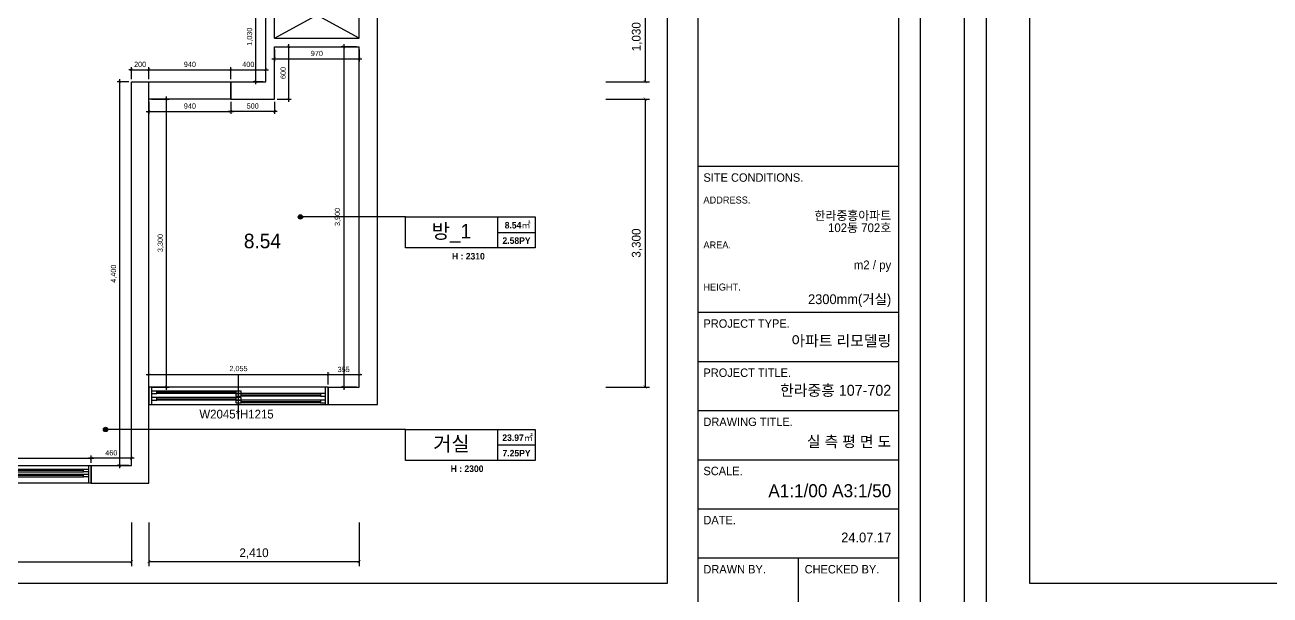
# Model space of a CAD drawing. Header units: inches. Extents: x 4374 to 164780, y 597 to 50243.
# Drawn here: x 15612 to 29878, y 35886 to 42421 of the extents above; entities that cross this region are included whole.
import ezdxf
from ezdxf.enums import TextEntityAlignment as Align

# ---------------------------------------------------------------- set-up
doc = ezdxf.new("R2010")
doc.units = ezdxf.units.IN
doc.header["$LTSCALE"] = 50
doc.header["$MEASUREMENT"] = 0
doc.header["$PDSIZE"] = 700.071425
doc.linetypes.add('HIDDEN', pattern=[0.375, 0.25, -0.125])
for name, color, linetype in [('0-ELC TEXT', 7, 'Continuous'), ('03-TEXT', 3, 'Continuous'), ('04-WIN', 4, 'Continuous'), ('06-FUR', 6, 'Continuous'), ('07-DIM', 5, 'Continuous'), ('07-DIM WAL', 5, 'Continuous'), ('F-SYM', 7, 'Continuous'), ('fin', 5, 'Continuous'), ('FORM(YOURNAME)-11', 1, 'Continuous'), ('FORM(YOURNAME)-11 @ 1', 1, 'Continuous'), ('Layer 1', 7, 'Continuous'), ('도면층2', 2, 'Continuous'), ('도면층4', 4, 'Continuous'), ('도면층5', 5, 'Continuous'), ('도면층8', 8, 'Continuous')]:
    doc.layers.add(name, color=color, linetype=linetype)
doc.styles.add('HY 울릉도 L', font='')
doc.styles.add('YOURNAME', font='HY울릉도M.TTF')
doc.styles.add('넥슨고딕', font='NEXONLv1GothicBold.ttf')
doc.styles.add('마감재', font='stylu.ttf')
doc.styles.add('코레일둥고', font='Korail_Round_Gothic_Medium.ttf')
doc.styles.get('HY 울릉도 L').set_extended_font_data('HY울릉도L')
doc.dimstyles.new('30', dxfattribs={"dimscale": 30, "dimtxt": 2, "dimasz": 1, "dimexe": 1, "dimexo": 1, "dimgap": 1, "dimtad": 1, "dimdec": 0, "dimrnd": 0.05, "dimdsep": 46, "dimlunit": 6, "dimtxsty": 'HY 울릉도 L', "dimblk": 'ARCHTICK', "dimcen": 2.5, "dimdle": 1, "dimclrd": 133, "dimclre": 133, "dimclrt": 30, "dimadec": 0, "dimazin": 0, "dimtfac": 1, "dimtdec": 0, "dimtix": 1, "dimtmove": 2, "dimatfit": 3, "dimldrblk": 'ARCHTICK', "dimfxl": 0, "dimlwd": -1, "dimlwe": -1, "dimarcsym": 0})
doc.dimstyles.new('벽치수 Copy of DIM-50', dxfattribs={"dimscale": 50, "dimtxt": 2, "dimasz": 0.7, "dimexe": 1, "dimexo": 1, "dimgap": 0.7, "dimtad": 1, "dimdec": 0, "dimzin": 1, "dimdsep": 46, "dimlunit": 6, "dimtxsty": '마감재', "dimblk": 'ARCHTICK', "dimcen": -0.09, "dimclrd": 256, "dimclre": 256, "dimclrt": 3, "dimadec": 0, "dimazin": 0, "dimtfac": 1, "dimtdec": 0, "dimtix": 1, "dimtmove": 2, "dimatfit": 0, "dimldrblk": 'ARCHTICK', "dimfxl": 0, "dimtolj": 1, "dimtzin": 0, "dimarcsym": 0})

# ---------------------------------------------------------------- blocks, each defined once
blk = doc.blocks.new('FORM-PLAN')
at = {"layer": 'Defpoints', "color": 158}
blk.add_line((1346, 54915), (1346, -2085), dxfattribs=at)
for points in [[(-71444, -2285), (10556, -2285), (10556, 55115), (-71444, 55115)], [(-69444, 53115), (-64, 53115), (-64, 1215), (-69444, 1215)]]:
    blk.add_lwpolyline(points, close=True, dxfattribs=at)
at = {"layer": 'FORM(YOURNAME)-11', "color": 14}
for p, q in [((1346, 20344), (10556, 20344)), ((1346, 13651), (10556, 13651)), ((1346, 11398), (10556, 11398)), ((1346, 9146), (10556, 9146)), ((1346, 6893), (10556, 6893)), ((1346, 4641), (10556, 4641)), ((1346, 2388), (10556, 2388)), ((5951, 2388), (5951, -2085))]:
    blk.add_line(p, q, dxfattribs=at)
at = {"layer": 'FORM(YOURNAME)-11', "color": 250}
blk.add_lwpolyline([(-72444, -3285), (11556, -3285), (11556, 56115), (-72444, 56115)], close=True, dxfattribs=at)
at = {"layer": 'FORM(YOURNAME)-11', "color": 14, "style": 'YOURNAME'}
for s, height, p in [('SITE CONDITIONS.', 386.14, (1603, 19829)), ('PROJECT TYPE.', 386.14, (1603, 13136)), ('PROJECT TITLE.', 386.14, (1603, 10883)), ('DRAWING TITLE.', 386.14, (1603, 8631)), ('SCALE.', 386.1, (1603, 6378)), ('DATE.', 386.1, (1603, 4126)), ('DRAWN BY.', 386.1, (1603, 1873)), ('CHECKED BY.', 386.14, (6240, 1873))]:
    blk.add_text(s, height=height, dxfattribs=at).set_placement(p, align=Align.MIDDLE_LEFT)
at = {"layer": 'FORM(YOURNAME)-11', "color": 251, "style": 'YOURNAME'}
for s, p in [('ADDRESS.', (1603, 18799)), ('AREA.', (1603, 16740)), ('HEIGHT.', (1603, 14809))]:
    blk.add_text(s, height=321.8, dxfattribs=at).set_placement(p, align=Align.MIDDLE_LEFT)
at = {"layer": 'FORM(YOURNAME)-11', "color": 3, "style": 'YOURNAME'}
for tag, height, p in [('1', 450, (9905, 18188)), ('2', 450, (9905, 17544)), ('3', 450, (9905, 16257)), ('4', 450, (9905, 14326)), ('5', 515, (9905, 12009)), ('6', 515, (9905, 9757)), ('7', 515, (9905, 7504)), ('8', 515, (9905, 5252)), ('9', 515, (9905, 2999)), ('10', 515, (5655, 811)), ('11', 515, (9905, 747)), ('12', 515, (5655, -1441)), ('13', 515, (9905, -1441))]:
    blk.add_attdef(tag, text='', height=height, dxfattribs=at).set_placement(p, align=Align.MIDDLE_RIGHT)
blk = doc.blocks.new('*U577')
at = {"layer": 'F-SYM'}
ref = blk.add_blockref('FORM-PLAN', (22985, 35714), dxfattribs=dict(at, xscale=0.2500000000000001, yscale=0.2500000000000001, zscale=0.2500000000000001))
ref.add_attrib('4', '2300mm(거실)', dxfattribs={"layer": 'FORM(YOURNAME)-11 @ 1', "color": 3, "height": 112.5, "style": 'YOURNAME'}).set_placement((25537, 39277), align=Align.MIDDLE_RIGHT)
ref.add_attrib('3', ' m2 / py', dxfattribs={"layer": 'FORM(YOURNAME)-11 @ 1', "color": 3, "height": 100, "style": 'YOURNAME'}).set_placement((25537, 39670), align=Align.MIDDLE_RIGHT)
ref.add_attrib('2', '102동 702호', dxfattribs={"layer": 'FORM(YOURNAME)-11 @ 1', "color": 3, "height": 100, "style": 'YOURNAME'}).set_placement((25537, 40096), align=Align.MIDDLE_RIGHT)
ref.add_attrib('1', '한라중흥아파트', dxfattribs={"layer": 'FORM(YOURNAME)-11 @ 1', "color": 3, "height": 100, "style": 'YOURNAME'}).set_placement((25537, 40235), align=Align.MIDDLE_RIGHT)
ref.add_attrib('5', '아파트 리모델링', dxfattribs={"layer": 'FORM(YOURNAME)-11 @ 1', "color": 3, "height": 125, "style": 'YOURNAME'}).set_placement((25537, 38800), align=Align.MIDDLE_RIGHT)
ref.add_attrib('6', '한라중흥 107-702', dxfattribs={"layer": 'FORM(YOURNAME)-11 @ 1', "color": 3, "height": 125, "style": 'YOURNAME'}).set_placement((25537, 38233), align=Align.MIDDLE_RIGHT)
ref.add_attrib('7', '실 측 평 면 도', dxfattribs={"layer": 'FORM(YOURNAME)-11 @ 1', "color": 3, "height": 125, "style": 'YOURNAME'}).set_placement((25537, 37645), align=Align.MIDDLE_RIGHT)
ref.add_attrib('8', 'A1:1/00 A3:1/50', dxfattribs={"layer": 'FORM(YOURNAME)-11 @ 1', "color": 3, "height": 150, "style": 'YOURNAME'}).set_placement((25537, 37082), align=Align.MIDDLE_RIGHT)
ref.add_attrib('9', '24.07.17', dxfattribs={"layer": 'FORM(YOURNAME)-11 @ 1', "color": 3, "height": 112.5, "style": 'YOURNAME'}).set_placement((25537, 36546), align=Align.MIDDLE_RIGHT)
blk = doc.blocks.new('A$C004A4CAE')
at = {"layer": 'fin', "color": 6}
for p, q in [((0, 0), (0, 5)), ((200, 15), (10, 15)), ((36, 69), (36, 70)), ((84, 69), (36, 69)), ((51, 63), (36, 63)), ((51, 57), (36, 57)), ((51, 51), (36, 51)), ((36, 23), (36, 45)), ((84, 45), (36, 45)), ((82, 72), (38, 72)), ((82, 21), (38, 21)), ((43, 15), (43, 21)), ((84, 63), (69, 63)), ((84, 57), (69, 57)), ((84, 51), (69, 51)), ((77, 15), (77, 21)), ((84, 69), (84, 70)), ((84, 23), (84, 45)), ((126, 69), (126, 70)), ((174, 69), (126, 69)), ((141, 63), (126, 63)), ((141, 57), (126, 57)), ((141, 51), (126, 51)), ((174, 45), (126, 45)), ((126, 23), (126, 45)), ((172, 72), (128, 72)), ((172, 21), (128, 21)), ((133, 15), (133, 21)), ((174, 63), (159, 63)), ((174, 57), (159, 57)), ((174, 51), (159, 51)), ((167, 15), (167, 21)), ((174, 69), (174, 70)), ((174, 23), (174, 45)), ((210, 0), (210, 5))]:
    blk.add_line(p, q, dxfattribs=at)
for centre, radius, start, end in [((10, 5), 10, 90, 180), ((36, 66), 3, 90, 270), ((36, 60), 3, 90, 270), ((36, 54), 3, 90, 270), ((36, 48), 3, 90, 270), ((38, 70), 2, 90, 180), ((38, 23), 2, 180, 270), ((51, 66), 3, 90, 270), ((51, 60), 3, 90, 270), ((51, 54), 3, 90, 270), ((51, 48), 3, 90, 270), ((69, 66), 3, 270, 90), ((69, 60), 3, 270, 90), ((69, 54), 3, 270, 90), ((69, 48), 3, 270, 90), ((82, 70), 2, 0, 90), ((82, 23), 2, 270, 0), ((84, 66), 3, 270, 90), ((84, 60), 3, 270, 90), ((84, 54), 3, 270, 90), ((84, 48), 3, 270, 90), ((126, 66), 3, 90, 270), ((126, 60), 3, 90, 270), ((126, 54), 3, 90, 270), ((126, 48), 3, 90, 270), ((128, 70), 2, 90, 180), ((128, 23), 2, 180, 270), ((141, 66), 3, 90, 270), ((141, 60), 3, 90, 270), ((141, 54), 3, 90, 270), ((141, 48), 3, 90, 270), ((159, 66), 3, 270, 90), ((159, 60), 3, 270, 90), ((159, 54), 3, 270, 90), ((159, 48), 3, 270, 90), ((172, 70), 2, 0, 90), ((172, 23), 2, 270, 0), ((174, 66), 3, 270, 90), ((174, 60), 3, 270, 90), ((174, 54), 3, 270, 90), ((174, 48), 3, 270, 90), ((200, 5), 10, 0, 90)]:
    blk.add_arc(centre, radius, start, end, dxfattribs=at)
blk = doc.blocks.new('floor')
h = blk.add_hatch()
h.set_pattern_fill('ANSI31', color=10)
h.set_pattern_definition([(45, (-930, 325), (-0.08838834765, 0.08838834765), [])])
edge = h.paths.add_edge_path()
edge.add_arc((-32469, 8487), 25, 0, 360)
h = blk.add_hatch()
h.set_pattern_fill('ANSI31', color=10)
h.set_pattern_definition([(45, (-180, 325), (-0.08838834765, 0.08838834765), [])])
edge = h.paths.add_edge_path()
edge.add_arc((-31719, 8487), 25, 0, 360)
h = blk.add_hatch()
h.set_pattern_fill('ANSI31', color=10)
h.set_pattern_definition([(45, (-30, 325), (-0.08838834765, 0.08838834765), [])])
edge = h.paths.add_edge_path()
edge.add_arc((-31569, 8487), 25, 0, 360)
h = blk.add_hatch()
h.set_pattern_fill('ANSI31', color=10)
h.set_pattern_definition([(45, (470, 325), (-0.08838834765, 0.08838834765), [])])
edge = h.paths.add_edge_path()
edge.add_arc((-31069, 8487), 25, 0, 360)
h = blk.add_hatch()
h.set_pattern_fill('ANSI31', color=10)
h.set_pattern_definition([(45, (620, 325), (-0.08838834765, 0.08838834765), [])])
edge = h.paths.add_edge_path()
edge.add_arc((-30919, 8487), 25, 0, 360)
h = blk.add_hatch()
h.set_pattern_fill('ANSI31', color=10)
h.set_pattern_definition([(45, (-800, 5), (-0.08838834765, 0.08838834765), [])])
edge = h.paths.add_edge_path()
edge.add_arc((-32339, 8167), 25, 0, 360)
h = blk.add_hatch()
h.set_pattern_fill('ANSI31', color=10)
h.set_pattern_definition([(45, (0, 10), (-0.08838834765, 0.08838834765), [])])
edge = h.paths.add_edge_path()
edge.add_arc((-31539, 8172), 25, 0, 360)
h = blk.add_hatch()
h.set_pattern_fill('ANSI31', color=10)
h.set_pattern_definition([(45, (490, 85), (-0.08838834765, 0.08838834765), [])])
edge = h.paths.add_edge_path()
edge.add_arc((-31049, 8247), 25, 0, 360)
h = blk.add_hatch()
h.set_pattern_fill('ANSI31', color=10)
h.set_pattern_definition([(45, (-8995, -1380), (-0.08838834765, 0.08838834765), [])])
edge = h.paths.add_edge_path()
edge.add_arc((-40534, 6782), 25, 0, 360)
h = blk.add_hatch()
h.set_pattern_fill('ANSI31', color=10)
h.set_pattern_definition([(45, (-9300, -1535), (-0.08838834765, 0.08838834765), [])])
edge = h.paths.add_edge_path()
edge.add_arc((-40839, 6627), 25, 0, 360)
h = blk.add_hatch()
h.set_pattern_fill('ANSI31', color=10)
h.set_pattern_definition([(45, (-9300, -1965), (-0.08838834765, 0.08838834765), [])])
edge = h.paths.add_edge_path()
edge.add_arc((-40839, 6197), 25, 0, 360)
h = blk.add_hatch()
h.set_pattern_fill('ANSI31', color=10)
h.set_pattern_definition([(45, (-9300, -2115), (-0.08838834765, 0.08838834765), [])])
edge = h.paths.add_edge_path()
edge.add_arc((-40839, 6047), 25, 0, 360)
h = blk.add_hatch()
h.set_pattern_fill('ANSI31', color=10)
h.set_pattern_definition([(45, (-8985, -2175), (-0.08838834765, 0.08838834765), [])])
edge = h.paths.add_edge_path()
edge.add_arc((-40524, 5987), 25, 0, 360)
at = {"color": 10}
for centre, radius in [((-32469, 8487), 25), ((-31719, 8487), 25), ((-31569, 8487), 25), ((-31069, 8487), 25), ((-30919, 8487), 25), ((-31049, 8247), 50), ((-32339, 8167), 50), ((-31539, 8172), 50), ((-40534, 6782), 50), ((-40839, 6627), 25), ((-40839, 6197), 25), ((-40839, 6047), 25), ((-40524, 5987), 50)]:
    blk.add_circle(centre, radius, dxfattribs=at)
at = {"layer": 'fin', "color": 6}
for p, q in [((-35963, 9877), (-35963, 9882)), ((-35859, 9892), (-35953, 9892)), ((-35933, 9946), (-35933, 9947)), ((-35885, 9946), (-35933, 9946)), ((-35918, 9940), (-35933, 9940)), ((-35918, 9934), (-35933, 9934)), ((-35918, 9928), (-35933, 9928)), ((-35885, 9922), (-35933, 9922)), ((-35933, 9900), (-35933, 9922)), ((-35887, 9949), (-35931, 9949)), ((-35887, 9898), (-35931, 9898)), ((-35926, 9892), (-35926, 9898)), ((-35885, 9940), (-35900, 9940)), ((-35885, 9934), (-35900, 9934)), ((-35885, 9928), (-35900, 9928)), ((-35892, 9892), (-35892, 9898)), ((-35885, 9946), (-35885, 9947)), ((-35885, 9900), (-35885, 9922)), ((-35849, 9877), (-35849, 9882)), ((-37644, 2357), (-37644, 2352)), ((-37634, 2342), (-37539, 2342)), ((-37608, 2334), (-37608, 2312)), ((-37608, 2312), (-37560, 2312)), ((-37608, 2306), (-37593, 2306)), ((-37608, 2300), (-37593, 2300)), ((-37608, 2294), (-37593, 2294)), ((-37608, 2288), (-37560, 2288)), ((-37608, 2288), (-37608, 2287)), ((-37606, 2336), (-37562, 2336)), ((-37606, 2285), (-37562, 2285)), ((-37601, 2342), (-37601, 2336)), ((-37575, 2306), (-37560, 2306)), ((-37575, 2300), (-37560, 2300)), ((-37575, 2294), (-37560, 2294)), ((-37567, 2342), (-37567, 2336)), ((-37560, 2334), (-37560, 2312)), ((-37560, 2288), (-37560, 2287)), ((-37529, 2357), (-37529, 2352))]:
    blk.add_line(p, q, dxfattribs=at)
for centre, radius, start, end in [((-35953, 9882), 10, 90, 180), ((-35933, 9943), 3, 90, 270), ((-35933, 9937), 3, 90, 270), ((-35933, 9931), 3, 90, 270), ((-35933, 9925), 3, 90, 270), ((-35931, 9947), 2, 90, 180), ((-35931, 9900), 2, 180, 270), ((-35918, 9943), 3, 90, 270), ((-35918, 9937), 3, 90, 270), ((-35918, 9931), 3, 90, 270), ((-35918, 9925), 3, 90, 270), ((-35900, 9943), 3, 270, 90), ((-35900, 9937), 3, 270, 90), ((-35900, 9931), 3, 270, 90), ((-35900, 9925), 3, 270, 90), ((-35887, 9947), 2, 0, 90), ((-35887, 9900), 2, 270, 0), ((-35885, 9943), 3, 270, 90), ((-35885, 9937), 3, 270, 90), ((-35885, 9931), 3, 270, 90), ((-35885, 9925), 3, 270, 90), ((-35859, 9882), 10, 0, 90), ((-37634, 2352), 10, 180, 270), ((-37608, 2309), 3, 90, 270), ((-37608, 2303), 3, 90, 270), ((-37608, 2297), 3, 90, 270), ((-37608, 2291), 3, 90, 270), ((-37606, 2334), 2, 90, 180), ((-37606, 2287), 2, 180, 270), ((-37593, 2309), 3, 90, 270), ((-37593, 2303), 3, 90, 270), ((-37593, 2297), 3, 90, 270), ((-37593, 2291), 3, 90, 270), ((-37575, 2309), 3, 270, 90), ((-37575, 2303), 3, 270, 90), ((-37575, 2297), 3, 270, 90), ((-37575, 2291), 3, 270, 90), ((-37562, 2334), 2, 0, 90), ((-37562, 2287), 2, 270, 0), ((-37560, 2309), 3, 270, 90), ((-37560, 2303), 3, 270, 90), ((-37560, 2297), 3, 270, 90), ((-37560, 2291), 3, 270, 90), ((-37539, 2352), 10, 270, 0)]:
    blk.add_arc(centre, radius, start, end, dxfattribs=at)
at = {"layer": 'Layer 1'}
for p, q in [((-36347, 11017), (-36347, 9877)), ((-35399, 9877), (-35399, 11017)), ((-35789, 9877), (-35399, 9877)), ((-39559, 7202), (-39559, 5747))]:
    blk.add_line(p, q, dxfattribs=at)
blk.add_lwpolyline([(-34429, 7417), (-32969, 7417), (-32969, 7547), (-34429, 7547)], close=True, dxfattribs=at)
at = {"layer": '도면층2'}
for p, q in [((-41179, 5747), (-41179, 11817)), ((-40694, 11817), (-41179, 11817)), ((-40694, 11817), (-40694, 11617)), ((-37689, 11817), (-38294, 11817)), ((-38294, 11817), (-38294, 11617)), ((-37689, 11817), (-37689, 11617)), ((-36219, 11817), (-36347, 11817)), ((-36347, 11017), (-36347, 11817)), ((-36219, 11817), (-36219, 11017)), ((-40979, 11617), (-40979, 8007)), ((-40694, 11617), (-40979, 11617)), ((-38289, 11617), (-38294, 11617)), ((-38289, 8977), (-38289, 11617)), ((-37689, 11617), (-38051, 11617)), ((-38051, 8977), (-38051, 11617)), ((-34609, 11347), (-34609, 11347)), ((-34609, 11347), (-34429, 11347)), ((-34609, 11217), (-34609, 11347)), ((-34429, 6757), (-34429, 11347)), ((-33209, 9677), (-33209, 11347)), ((-33209, 11347), (-33009, 11347)), ((-33009, 9877), (-33009, 11347)), ((-34609, 11217), (-35289, 11217)), ((-35289, 11217), (-35289, 11017)), ((-36219, 11017), (-36347, 11017)), ((-34629, 11017), (-35289, 11017)), ((-34629, 9617), (-34629, 11017)), ((-35789, 9877), (-36497, 9877)), ((-36497, 9327), (-36497, 9877)), ((-35789, 9617), (-35789, 9877)), ((-33009, 9877), (-32769, 9877)), ((-32769, 9677), (-32769, 9877)), ((-35629, 9617), (-35789, 9617)), ((-35629, 9617), (-35629, 9327)), ((-34629, 9617), (-34729, 9617)), ((-34729, 9617), (-34729, 9327)), ((-33209, 9677), (-32769, 9677)), ((-35629, 9327), (-36497, 9327)), ((-34629, 9327), (-34729, 9327)), ((-34629, 6757), (-34629, 9327)), ((-38289, 8977), (-38051, 8977)), ((-38289, 8977), (-38051, 8977)), ((-32969, 8677), (-30469, 8677)), ((-32969, 6757), (-32969, 8677)), ((-30469, 2047), (-30469, 8677)), ((-32769, 6757), (-32769, 8487)), ((-32769, 8487), (-30619, 8487)), ((-30619, 6977), (-30619, 8487)), ((-40979, 8007), (-39849, 8007)), ((-39849, 7407), (-39849, 8007)), ((-38699, 7407), (-39849, 7407)), ((-38699, 7202), (-38699, 7407)), ((-38699, 7202), (-40839, 7202)), ((-40839, 5747), (-40839, 7202)), ((-32069, 6977), (-30619, 6977)), ((-32069, 6977), (-32069, 6757)), ((-38459, 5747), (-38459, 6777)), ((-38359, 5547), (-38359, 6777)), ((-34429, 6757), (-34629, 6757)), ((-32969, 6757), (-32769, 6757)), ((-32069, 6757), (-31749, 6757)), ((-31749, 5747), (-31749, 6757)), ((-31649, 6247), (-31649, 6777)), ((-31649, 6777), (-30679, 6777)), ((-30679, 6247), (-30679, 6777)), ((-31649, 6247), (-30679, 6247)), ((-31649, 5547), (-31649, 6147)), ((-31649, 6147), (-30679, 6147)), ((-30679, 2247), (-30679, 6147)), ((-41179, 5747), (-41179, 1147)), ((-39454, 5747), (-40839, 5747)), ((-39454, 5547), (-39454, 5747)), ((-38459, 5747), (-38739, 5747)), ((-38739, 5547), (-38739, 5747)), ((-37389, 5747), (-37389, 2557)), ((-37189, 5747), (-37389, 5747)), ((-37189, 5747), (-37189, 2357)), ((-33289, 1347), (-33289, 5747)), ((-33289, 5747), (-33089, 5747)), ((-33089, 1147), (-33089, 5747)), ((-32149, 5747), (-31749, 5747)), ((-32149, 5547), (-32149, 5747)), ((-39454, 5547), (-40979, 5547)), ((-40979, 5547), (-40979, 2557)), ((-38359, 5547), (-38739, 5547)), ((-32149, 5547), (-31649, 5547)), ((-40269, 2557), (-40979, 2557)), ((-40269, 2557), (-40269, 2357)), ((-40269, 2557), (-40269, 2357)), ((-37869, 2557), (-37869, 2357)), ((-37389, 2557), (-37869, 2557)), ((-37869, 2557), (-37869, 2357)), ((-40269, 2357), (-40979, 2357)), ((-40979, 2357), (-40979, 1307)), ((-37189, 2357), (-37869, 2357)), ((-31034, 2247), (-30679, 2247)), ((-31034, 2247), (-31034, 2047)), ((-31034, 2047), (-30469, 2047)), ((-40269, 1307), (-40979, 1307)), ((-40269, 1307), (-40269, 1147)), ((-40269, 1307), (-40269, 1147)), ((-37389, 1347), (-36839, 1347)), ((-37389, 1347), (-37389, 1147)), ((-36839, 1347), (-36839, 1147)), ((-33749, 1347), (-33289, 1347)), ((-33749, 1347), (-33749, 1147)), ((-41179, 1147), (-40269, 1147)), ((-37389, 1147), (-36839, 1147)), ((-33749, 1147), (-33089, 1147))]:
    blk.add_line(p, q, dxfattribs=at)
at = {"layer": '도면층2', "color": 8, "linetype": 'HIDDEN', "ltscale": 3}
for p, q in [((-38769, 7407), (-38769, 8007)), ((-38769, 8007), (-38051, 8007)), ((-38051, 7807), (-38051, 8007)), ((-38699, 6777), (-38699, 7807)), ((-38699, 7807), (-38051, 7807)), ((-38839, 6677), (-38839, 7202)), ((-38699, 6777), (-38359, 6777)), ((-38459, 6677), (-38839, 6677))]:
    blk.add_line(p, q, dxfattribs=at)
at = {"layer": '도면층4'}
for p, q in [((-37088, 11497), (-37088, 11997)), ((-39494, 11448), (-39494, 11948)), ((-37088, 11437), (-37088, 11937)), ((-38294, 11817), (-40694, 11817)), ((-40694, 11817), (-40694, 11617)), ((-40664, 11817), (-40664, 11617)), ((-40604, 11757), (-39524, 11757)), ((-39464, 11727), (-38384, 11727)), ((-38324, 11617), (-38324, 11817)), ((-38294, 11617), (-38294, 11817)), ((-36487, 11817), (-37689, 11817)), ((-37689, 11817), (-37689, 11617)), ((-37659, 11817), (-37659, 11617)), ((-37599, 11762), (-37118, 11762)), ((-37599, 11702), (-37118, 11702)), ((-37058, 11732), (-36577, 11732)), ((-36517, 11617), (-36517, 11817)), ((-36487, 11617), (-36487, 11817)), ((-40694, 11617), (-38294, 11617)), ((-40604, 11683), (-39524, 11683)), ((-39464, 11653), (-38384, 11653)), ((-37689, 11617), (-36487, 11617)), ((-37058, 11672), (-36577, 11672)), ((-33809, 10997), (-33809, 11497)), ((-35754, 10867), (-35754, 11367)), ((-33209, 11347), (-34429, 11347)), ((-34429, 11347), (-34429, 11147)), ((-34399, 11347), (-34399, 11147)), ((-33239, 11147), (-33239, 11347)), ((-33209, 11147), (-33209, 11347)), ((-35289, 11217), (-36219, 11217)), ((-36219, 11217), (-36219, 11017)), ((-36189, 11217), (-36189, 11017)), ((-36129, 11132), (-35784, 11132)), ((-35319, 11017), (-35319, 11217)), ((-35289, 11017), (-35289, 11217)), ((-34429, 11147), (-33209, 11147)), ((-34339, 11262), (-33839, 11262)), ((-33779, 11232), (-33299, 11232)), ((-36219, 11017), (-35289, 11017)), ((-35724, 11102), (-35379, 11102)), ((-34729, 9617), (-35629, 9617)), ((-35629, 9617), (-35629, 9327)), ((-34729, 9327), (-34729, 9617)), ((-32969, 9677), (-32969, 8677)), ((-32769, 9677), (-32969, 9677)), ((-32769, 8677), (-32769, 9677)), ((-35629, 9327), (-34729, 9327)), ((-32799, 8767), (-31890, 8767)), ((-32799, 8737), (-32799, 8767)), ((-32799, 8737), (-31889, 8737)), ((-31889, 8737), (-31889, 8767)), ((-32969, 8677), (-32769, 8677)), ((-32769, 8677), (-32969, 8677)), ((-39069, 2207), (-39069, 2667)), ((-37869, 2557), (-40269, 2557)), ((-40269, 2557), (-40269, 2357)), ((-40239, 2557), (-40239, 2357)), ((-40179, 2452), (-39099, 2452)), ((-37899, 2357), (-37899, 2557)), ((-37869, 2357), (-37869, 2557)), ((-40269, 2357), (-37869, 2357)), ((-39039, 2422), (-37959, 2422)), ((-32062, 1878), (-32062, 2378)), ((-31034, 2247), (-33089, 2247)), ((-33089, 2247), (-33089, 2047)), ((-33059, 2247), (-33059, 2047)), ((-32999, 2187), (-32092, 2187)), ((-32032, 2157), (-31124, 2157)), ((-31064, 2047), (-31064, 2247)), ((-31034, 2047), (-31034, 2247)), ((-33089, 2047), (-31034, 2047)), ((-32999, 2113), (-32092, 2113)), ((-32032, 2083), (-31124, 2083)), ((-38329, 997), (-38329, 1457)), ((-35839, 1027), (-35839, 1527)), ((-35839, 967), (-35839, 1467)), ((-37389, 1307), (-40269, 1307)), ((-40269, 1307), (-40269, 1147)), ((-40239, 1307), (-40239, 1147)), ((-37419, 1147), (-37419, 1307)), ((-37389, 1147), (-37389, 1307)), ((-36839, 1347), (-33749, 1347)), ((-36839, 1347), (-36839, 1147)), ((-36809, 1147), (-36809, 1347)), ((-33839, 1292), (-35809, 1292)), ((-33779, 1347), (-33779, 1147)), ((-33749, 1147), (-33749, 1347)), ((-40269, 1147), (-37389, 1147)), ((-40179, 1242), (-38359, 1242)), ((-38299, 1212), (-37479, 1212)), ((-33749, 1147), (-36839, 1147)), ((-35869, 1262), (-36749, 1262)), ((-35869, 1202), (-36749, 1202)), ((-33839, 1232), (-35809, 1232))]:
    blk.add_line(p, q, dxfattribs=at)
for points in [[(-40664, 11772), (-40664, 11742), (-40604, 11742), (-40604, 11772)], [(-39524, 11772), (-39524, 11742), (-39464, 11742), (-39464, 11772)], [(-39524, 11742), (-39524, 11712), (-39464, 11712), (-39464, 11742)], [(-38384, 11742), (-38384, 11712), (-38324, 11712), (-38324, 11742)], [(-37659, 11777), (-37659, 11747), (-37599, 11747), (-37599, 11777)], [(-37659, 11717), (-37659, 11687), (-37599, 11687), (-37599, 11717)], [(-37118, 11777), (-37118, 11747), (-37058, 11747), (-37058, 11777)], [(-37118, 11747), (-37118, 11717), (-37058, 11717), (-37058, 11747)], [(-37118, 11717), (-37118, 11687), (-37058, 11687), (-37058, 11717)], [(-36577, 11747), (-36577, 11717), (-36517, 11717), (-36517, 11747)], [(-36487, 11717), (-36387, 11717), (-36387, 11817), (-36487, 11817)], [(-36387, 11717), (-36347, 11717), (-36347, 11817), (-36387, 11817)], [(-40664, 11698), (-40664, 11668), (-40604, 11668), (-40604, 11698)], [(-39524, 11698), (-39524, 11668), (-39464, 11668), (-39464, 11698)], [(-39524, 11668), (-39524, 11638), (-39464, 11638), (-39464, 11668)], [(-38384, 11668), (-38384, 11638), (-38324, 11638), (-38324, 11668)], [(-37118, 11687), (-37118, 11657), (-37058, 11657), (-37058, 11687)], [(-36577, 11687), (-36577, 11657), (-36517, 11657), (-36517, 11687)], [(-34399, 11277), (-34399, 11247), (-34339, 11247), (-34339, 11277)], [(-33839, 11277), (-33839, 11247), (-33779, 11247), (-33779, 11277)], [(-36189, 11147), (-36189, 11117), (-36129, 11117), (-36129, 11147)], [(-35784, 11147), (-35784, 11117), (-35724, 11117), (-35724, 11147)], [(-33839, 11247), (-33839, 11217), (-33779, 11217), (-33779, 11247)], [(-33299, 11247), (-33299, 11217), (-33239, 11217), (-33239, 11247)], [(-35784, 11117), (-35784, 11087), (-35724, 11087), (-35724, 11117)], [(-35379, 11117), (-35379, 11087), (-35319, 11087), (-35319, 11117)], [(-40239, 2467), (-40239, 2437), (-40179, 2437), (-40179, 2467)], [(-39099, 2467), (-39099, 2437), (-39039, 2437), (-39039, 2467)], [(-39099, 2437), (-39099, 2407), (-39039, 2407), (-39039, 2437)], [(-37959, 2437), (-37959, 2407), (-37899, 2407), (-37899, 2437)], [(-33059, 2202), (-33059, 2172), (-32999, 2172), (-32999, 2202)], [(-32092, 2202), (-32092, 2172), (-32032, 2172), (-32032, 2202)], [(-32092, 2172), (-32092, 2142), (-32032, 2142), (-32032, 2172)], [(-31124, 2172), (-31124, 2142), (-31064, 2142), (-31064, 2172)], [(-33059, 2128), (-33059, 2098), (-32999, 2098), (-32999, 2128)], [(-32092, 2128), (-32092, 2098), (-32032, 2098), (-32032, 2128)], [(-32092, 2098), (-32092, 2068), (-32032, 2068), (-32032, 2098)], [(-31124, 2098), (-31124, 2068), (-31064, 2068), (-31064, 2098)], [(-35809, 1307), (-35809, 1277), (-35869, 1277), (-35869, 1307)], [(-33779, 1307), (-33779, 1277), (-33839, 1277), (-33839, 1307)], [(-40239, 1257), (-40239, 1227), (-40179, 1227), (-40179, 1257)], [(-38359, 1257), (-38359, 1227), (-38299, 1227), (-38299, 1257)], [(-38359, 1227), (-38359, 1197), (-38299, 1197), (-38299, 1227)], [(-37479, 1227), (-37479, 1197), (-37419, 1197), (-37419, 1227)], [(-36749, 1277), (-36749, 1247), (-36809, 1247), (-36809, 1277)], [(-36749, 1217), (-36749, 1187), (-36809, 1187), (-36809, 1217)], [(-35809, 1277), (-35809, 1247), (-35869, 1247), (-35869, 1277)], [(-35809, 1247), (-35809, 1217), (-35869, 1217), (-35869, 1247)], [(-35809, 1217), (-35809, 1187), (-35869, 1187), (-35869, 1217)], [(-33779, 1247), (-33779, 1217), (-33839, 1217), (-33839, 1247)]]:
    blk.add_lwpolyline(points, close=True, dxfattribs=at)
for points in [[(-32769, 9677), (-32769, 9647), (-32799, 9647), (-32799, 9617), (-32939, 9617), (-32939, 9647), (-32969, 9647), (-32969, 9677), (-32769, 9677)], [(-32769, 8677), (-32769, 8707), (-32799, 8707), (-32799, 8737), (-32939, 8737), (-32939, 8707), (-32969, 8707), (-32969, 8677), (-32769, 8677)]]:
    blk.add_lwpolyline(points, dxfattribs=at)
at = {"layer": '도면층5'}
for p, q in [((-39524, 11772), (-40604, 11772)), ((-39524, 11742), (-40604, 11742)), ((-38384, 11742), (-39464, 11742)), ((-38384, 11712), (-39464, 11712)), ((-37118, 11777), (-37599, 11777)), ((-37118, 11747), (-37599, 11747)), ((-37118, 11717), (-37599, 11717)), ((-36577, 11747), (-37058, 11747)), ((-36577, 11717), (-37058, 11717)), ((-39524, 11698), (-40604, 11698)), ((-39524, 11668), (-40604, 11668)), ((-38384, 11668), (-39464, 11668)), ((-38384, 11638), (-39464, 11638)), ((-37118, 11687), (-37599, 11687)), ((-36577, 11687), (-37058, 11687)), ((-36577, 11657), (-37058, 11657)), ((-33839, 11277), (-34339, 11277)), ((-35784, 11147), (-36129, 11147)), ((-33839, 11247), (-34339, 11247)), ((-33299, 11247), (-33779, 11247)), ((-33299, 11217), (-33779, 11217)), ((-35784, 11117), (-36129, 11117)), ((-35379, 11117), (-35724, 11117)), ((-35379, 11087), (-35724, 11087)), ((-39099, 2467), (-40179, 2467)), ((-39099, 2437), (-40179, 2437)), ((-37959, 2437), (-39039, 2437)), ((-37959, 2407), (-39039, 2407)), ((-32092, 2202), (-32999, 2202)), ((-32092, 2172), (-32999, 2172)), ((-31124, 2172), (-32032, 2172)), ((-31124, 2142), (-32032, 2142)), ((-32092, 2128), (-32999, 2128)), ((-32092, 2098), (-32999, 2098)), ((-31124, 2098), (-32032, 2098)), ((-31124, 2068), (-32032, 2068)), ((-35809, 1307), (-33839, 1307)), ((-38359, 1257), (-40179, 1257)), ((-38359, 1227), (-40179, 1227)), ((-37479, 1227), (-38299, 1227)), ((-37479, 1197), (-38299, 1197)), ((-36749, 1277), (-35869, 1277)), ((-36749, 1247), (-35869, 1247)), ((-36749, 1217), (-35869, 1217)), ((-36749, 1187), (-35869, 1187)), ((-35809, 1277), (-33839, 1277)), ((-35809, 1247), (-33839, 1247)), ((-35809, 1217), (-33839, 1217))]:
    blk.add_line(p, q, dxfattribs=at)
blk.add_arc((-32771, 8737), 881, 0.0322, 91.8532, dxfattribs=at)
at = {"layer": '도면층8'}
for p, q in [((-31649, 6247), (-30679, 6777)), ((-30679, 6247), (-31649, 6777))]:
    blk.add_line(p, q, dxfattribs=at)
at = {"rotation": 90}
blk.add_blockref('A$C004A4CAE', (-34629, 10212), dxfattribs=at)
blk = doc.blocks.new('_ArchTick')
at = {"color": 0, "linetype": 'ByBlock', "const_width": 0.15}
blk.add_lwpolyline([(-0.5, -0.5), (0.5, 0.5)], dxfattribs=at)
blk = doc.blocks.new('*D75')
at = {"layer": '07-DIM', "lineweight": -2}
for p, q in [((12932, 36718), (12932, 36218)), ((16832, 36718), (16832, 36218)), ((12932, 36268), (16832, 36268))]:
    blk.add_line(p, q, dxfattribs=at)
at = {"layer": 'Defpoints', "color": 0}
for p in [(12932, 36768), (16832, 36768), (16832, 36268)]:
    blk.add_point(p, dxfattribs=at)
at = {"layer": '07-DIM', "lineweight": -2, "xscale": 35, "yscale": 35, "zscale": 35, "rotation": 180}
blk.add_blockref('_ArchTick', (12932, 36268), dxfattribs=at)
at = {"layer": '07-DIM', "lineweight": -2, "xscale": 35, "yscale": 35, "zscale": 35}
blk.add_blockref('_ArchTick', (16832, 36268), dxfattribs=at)
at = {"layer": '07-DIM', "color": 3, "insert": (14882, 36362), "char_height": 100, "attachment_point": 5, "style": '마감재'}
blk.add_mtext('\\A1;3,900', dxfattribs=at)
blk = doc.blocks.new('*D76')
at = {"layer": '07-DIM', "lineweight": -2}
for p, q in [((17032, 36718), (17032, 36218)), ((19442, 36718), (19442, 36218)), ((19442, 36268), (17032, 36268))]:
    blk.add_line(p, q, dxfattribs=at)
at = {"layer": 'Defpoints', "color": 0}
for p in [(17032, 36768), (19442, 36768), (17032, 36268)]:
    blk.add_point(p, dxfattribs=at)
at = {"layer": '07-DIM', "lineweight": -2, "xscale": 35, "yscale": 35, "zscale": 35, "rotation": 180}
blk.add_blockref('_ArchTick', (17032, 36268), dxfattribs=at)
at = {"layer": '07-DIM', "lineweight": -2, "xscale": 35, "yscale": 35, "zscale": 35}
blk.add_blockref('_ArchTick', (19442, 36268), dxfattribs=at)
at = {"layer": '07-DIM', "color": 3, "insert": (18237, 36362), "char_height": 100, "attachment_point": 5, "style": '마감재'}
blk.add_mtext('\\A1;2,410', dxfattribs=at)
blk = doc.blocks.new('*D77')
at = {"layer": '07-DIM', "lineweight": -2}
for p, q in [((22269, 41570), (22769, 41570)), ((22719, 41570), (22719, 38270)), ((22269, 38270), (22769, 38270))]:
    blk.add_line(p, q, dxfattribs=at)
at = {"layer": 'Defpoints', "color": 0}
for p in [(22219, 41570), (22219, 38270), (22719, 38270)]:
    blk.add_point(p, dxfattribs=at)
at = {"layer": '07-DIM', "lineweight": -2, "xscale": 35, "yscale": 35, "zscale": 35}
for p, rotation in [((22719, 41570), 90), ((22719, 38270), 270)]:
    blk.add_blockref('_ArchTick', p, dxfattribs=dict(at, rotation=rotation))
at = {"layer": '07-DIM', "color": 3, "insert": (22625, 39920), "char_height": 100, "attachment_point": 5, "rotation": 90, "style": '마감재'}
blk.add_mtext('\\A1;3,300', dxfattribs=at)
blk = doc.blocks.new('*D79')
at = {"layer": '07-DIM', "lineweight": -2}
for p, q in [((22269, 42800), (22769, 42800)), ((22719, 42800), (22719, 41770)), ((22269, 41770), (22769, 41770))]:
    blk.add_line(p, q, dxfattribs=at)
at = {"layer": 'Defpoints', "color": 0}
for p in [(22219, 42800), (22219, 41770), (22719, 41770)]:
    blk.add_point(p, dxfattribs=at)
at = {"layer": '07-DIM', "lineweight": -2, "xscale": 35, "yscale": 35, "zscale": 35}
for p, rotation in [((22719, 42800), 90), ((22719, 41770), 270)]:
    blk.add_blockref('_ArchTick', p, dxfattribs=dict(at, rotation=rotation))
at = {"layer": '07-DIM', "color": 3, "insert": (22625, 42285), "char_height": 100, "attachment_point": 5, "rotation": 90, "style": '마감재'}
blk.add_mtext('\\A1;1,030', dxfattribs=at)
blk = doc.blocks.new('*D154')
at = {"layer": '07-DIM WAL', "color": 133}
for p, q in [((13252, 37455), (16402, 37455)), ((13282, 37400), (13282, 37485)), ((16372, 37400), (16372, 37485))]:
    blk.add_line(p, q, dxfattribs=at)
at = {"layer": 'Defpoints', "color": 0}
for p in [(16372, 37455), (13282, 37370), (16372, 37370)]:
    blk.add_point(p, dxfattribs=at)
at = {"layer": '07-DIM WAL', "color": 133, "xscale": 30, "yscale": 30, "zscale": 30, "rotation": 180}
blk.add_blockref('_ArchTick', (13282, 37455), dxfattribs=at)
at = {"layer": '07-DIM WAL', "color": 133, "xscale": 30, "yscale": 30, "zscale": 30}
blk.add_blockref('_ArchTick', (16372, 37455), dxfattribs=at)
at = {"layer": '07-DIM WAL', "color": 30, "insert": (14827, 37521), "char_height": 60, "attachment_point": 5, "style": 'HY 울릉도 L'}
blk.add_mtext('3,090', dxfattribs=at)
blk = doc.blocks.new('*D155')
at = {"layer": '07-DIM WAL', "color": 133}
for p, q in [((16862, 37455), (16342, 37455)), ((16372, 37400), (16372, 37485)), ((16832, 37400), (16832, 37485))]:
    blk.add_line(p, q, dxfattribs=at)
at = {"layer": 'Defpoints', "color": 0}
for p in [(16372, 37455), (16372, 37370), (16832, 37370)]:
    blk.add_point(p, dxfattribs=at)
at = {"layer": '07-DIM WAL', "color": 133, "xscale": 30, "yscale": 30, "zscale": 30, "rotation": 180}
blk.add_blockref('_ArchTick', (16372, 37455), dxfattribs=at)
at = {"layer": '07-DIM WAL', "color": 133, "xscale": 30, "yscale": 30, "zscale": 30}
blk.add_blockref('_ArchTick', (16832, 37455), dxfattribs=at)
at = {"layer": '07-DIM WAL', "color": 30, "insert": (16602, 37516), "char_height": 60, "attachment_point": 5, "style": 'HY 울릉도 L'}
blk.add_mtext('460', dxfattribs=at)
blk = doc.blocks.new('*D156')
at = {"layer": '07-DIM WAL', "color": 133}
for p, q in [((16698, 37340), (16698, 41800)), ((16802, 41770), (16668, 41770)), ((16802, 37370), (16668, 37370))]:
    blk.add_line(p, q, dxfattribs=at)
at = {"layer": 'Defpoints', "color": 0}
for p in [(16698, 41770), (16832, 41770), (16832, 37370)]:
    blk.add_point(p, dxfattribs=at)
at = {"layer": '07-DIM WAL', "color": 133, "xscale": 30, "yscale": 30, "zscale": 30}
for p, rotation in [((16698, 41770), 90), ((16698, 37370), 270)]:
    blk.add_blockref('_ArchTick', p, dxfattribs=dict(at, rotation=rotation))
at = {"layer": '07-DIM WAL', "color": 30, "insert": (16632, 39570), "char_height": 60, "attachment_point": 5, "rotation": 90, "style": 'HY 울릉도 L'}
blk.add_mtext('4,400', dxfattribs=at)
blk = doc.blocks.new('*D157')
at = {"layer": '07-DIM WAL', "color": 133}
for p, q in [((16832, 41907), (16802, 41907)), ((16832, 41800), (16832, 41937)), ((16832, 41907), (17032, 41907)), ((17032, 41800), (17032, 41937)), ((17032, 41907), (17062, 41907))]:
    blk.add_line(p, q, dxfattribs=at)
at = {"layer": 'Defpoints', "color": 0}
for p in [(17032, 41907), (16832, 41770), (17032, 41770)]:
    blk.add_point(p, dxfattribs=at)
at = {"layer": '07-DIM WAL', "color": 133, "xscale": 30, "yscale": 30, "zscale": 30}
blk.add_blockref('_ArchTick', (16832, 41907), dxfattribs=at)
at = {"layer": '07-DIM WAL', "color": 133, "xscale": 30, "yscale": 30, "zscale": 30, "rotation": 180}
blk.add_blockref('_ArchTick', (17032, 41907), dxfattribs=at)
at = {"layer": '07-DIM WAL', "color": 30, "insert": (16932, 41968), "char_height": 60, "attachment_point": 5, "style": 'HY 울릉도 L'}
blk.add_mtext('200', dxfattribs=at)
blk = doc.blocks.new('*D158')
at = {"layer": '07-DIM WAL', "color": 133}
for p, q in [((17002, 41907), (18002, 41907)), ((17032, 41800), (17032, 41937)), ((17972, 41800), (17972, 41937))]:
    blk.add_line(p, q, dxfattribs=at)
at = {"layer": 'Defpoints', "color": 0}
for p in [(17972, 41907), (17032, 41770), (17972, 41770)]:
    blk.add_point(p, dxfattribs=at)
at = {"layer": '07-DIM WAL', "color": 133, "xscale": 30, "yscale": 30, "zscale": 30, "rotation": 180}
blk.add_blockref('_ArchTick', (17032, 41907), dxfattribs=at)
at = {"layer": '07-DIM WAL', "color": 133, "xscale": 30, "yscale": 30, "zscale": 30}
blk.add_blockref('_ArchTick', (17972, 41907), dxfattribs=at)
at = {"layer": '07-DIM WAL', "color": 30, "insert": (17502, 41968), "char_height": 60, "attachment_point": 5, "style": 'HY 울릉도 L'}
blk.add_mtext('940', dxfattribs=at)
blk = doc.blocks.new('*D159')
at = {"layer": '07-DIM WAL', "color": 133}
for p, q in [((17942, 41907), (18402, 41907)), ((17972, 41800), (17972, 41937)), ((18372, 41800), (18372, 41937))]:
    blk.add_line(p, q, dxfattribs=at)
at = {"layer": 'Defpoints', "color": 0}
for p in [(18372, 41907), (17972, 41770), (18372, 41770)]:
    blk.add_point(p, dxfattribs=at)
at = {"layer": '07-DIM WAL', "color": 133, "xscale": 30, "yscale": 30, "zscale": 30, "rotation": 180}
blk.add_blockref('_ArchTick', (17972, 41907), dxfattribs=at)
at = {"layer": '07-DIM WAL', "color": 133, "xscale": 30, "yscale": 30, "zscale": 30}
blk.add_blockref('_ArchTick', (18372, 41907), dxfattribs=at)
at = {"layer": '07-DIM WAL', "color": 30, "insert": (18172, 41968), "char_height": 60, "attachment_point": 5, "style": 'HY 울릉도 L'}
blk.add_mtext('400', dxfattribs=at)
blk = doc.blocks.new('*D160')
at = {"layer": '07-DIM WAL', "color": 133}
for p, q in [((18342, 42800), (18227, 42800)), ((18257, 41740), (18257, 42830)), ((18342, 41770), (18227, 41770))]:
    blk.add_line(p, q, dxfattribs=at)
at = {"layer": 'Defpoints', "color": 0}
for p in [(18257, 42800), (18372, 42800), (18372, 41770)]:
    blk.add_point(p, dxfattribs=at)
at = {"layer": '07-DIM WAL', "color": 133, "xscale": 30, "yscale": 30, "zscale": 30}
for p, rotation in [((18257, 42800), 90), ((18257, 41770), 270)]:
    blk.add_blockref('_ArchTick', p, dxfattribs=dict(at, rotation=rotation))
at = {"layer": '07-DIM WAL', "color": 30, "insert": (18191, 42285), "char_height": 60, "attachment_point": 5, "rotation": 90, "style": 'HY 울릉도 L'}
blk.add_mtext('1,030', dxfattribs=at)
blk = doc.blocks.new('*D179')
at = {"layer": '07-DIM WAL', "color": 133}
for p, q in [((18502, 42170), (18662, 42170)), ((18632, 42200), (18632, 41540)), ((18502, 41570), (18662, 41570))]:
    blk.add_line(p, q, dxfattribs=at)
at = {"layer": 'Defpoints', "color": 0}
for p in [(18472, 42170), (18472, 41570), (18632, 41570)]:
    blk.add_point(p, dxfattribs=at)
at = {"layer": '07-DIM WAL', "color": 133, "xscale": 30, "yscale": 30, "zscale": 30}
for p, rotation in [((18632, 42170), 90), ((18632, 41570), 270)]:
    blk.add_blockref('_ArchTick', p, dxfattribs=dict(at, rotation=rotation))
at = {"layer": '07-DIM WAL', "color": 30, "insert": (18571, 41870), "char_height": 60, "attachment_point": 5, "rotation": 90, "style": 'HY 울릉도 L'}
blk.add_mtext('600', dxfattribs=at)
blk = doc.blocks.new('*D180')
at = {"layer": '07-DIM WAL', "color": 133}
for p, q in [((18472, 42140), (18472, 42002)), ((19442, 42140), (19442, 42002)), ((18442, 42032), (19472, 42032))]:
    blk.add_line(p, q, dxfattribs=at)
at = {"layer": 'Defpoints', "color": 0}
for p in [(18472, 42170), (19442, 42170), (19442, 42032)]:
    blk.add_point(p, dxfattribs=at)
at = {"layer": '07-DIM WAL', "color": 133, "xscale": 30, "yscale": 30, "zscale": 30, "rotation": 180}
blk.add_blockref('_ArchTick', (18472, 42032), dxfattribs=at)
at = {"layer": '07-DIM WAL', "color": 133, "xscale": 30, "yscale": 30, "zscale": 30}
blk.add_blockref('_ArchTick', (19442, 42032), dxfattribs=at)
at = {"layer": '07-DIM WAL', "color": 30, "insert": (18957, 42093), "char_height": 60, "attachment_point": 5, "style": 'HY 울릉도 L'}
blk.add_mtext('970', dxfattribs=at)
blk = doc.blocks.new('*D181')
at = {"layer": '07-DIM WAL', "color": 133}
for p, q in [((19412, 42170), (19234, 42170)), ((19264, 42200), (19264, 38240)), ((19412, 38270), (19234, 38270))]:
    blk.add_line(p, q, dxfattribs=at)
at = {"layer": 'Defpoints', "color": 0}
for p in [(19442, 42170), (19264, 38270), (19442, 38270)]:
    blk.add_point(p, dxfattribs=at)
at = {"layer": '07-DIM WAL', "color": 133, "xscale": 30, "yscale": 30, "zscale": 30}
for p, rotation in [((19264, 42170), 90), ((19264, 38270), 270)]:
    blk.add_blockref('_ArchTick', p, dxfattribs=dict(at, rotation=rotation))
at = {"layer": '07-DIM WAL', "color": 30, "insert": (19198, 40220), "char_height": 60, "attachment_point": 5, "rotation": 90, "style": 'HY 울릉도 L'}
blk.add_mtext('3,900', dxfattribs=at)
blk = doc.blocks.new('*D182')
at = {"layer": '07-DIM WAL', "color": 133}
for p, q in [((19472, 38411), (19057, 38411)), ((19087, 38300), (19087, 38441)), ((19442, 38300), (19442, 38441))]:
    blk.add_line(p, q, dxfattribs=at)
at = {"layer": 'Defpoints', "color": 0}
for p in [(19087, 38411), (19087, 38270), (19442, 38270)]:
    blk.add_point(p, dxfattribs=at)
at = {"layer": '07-DIM WAL', "color": 133, "xscale": 30, "yscale": 30, "zscale": 30, "rotation": 180}
blk.add_blockref('_ArchTick', (19087, 38411), dxfattribs=at)
at = {"layer": '07-DIM WAL', "color": 133, "xscale": 30, "yscale": 30, "zscale": 30}
blk.add_blockref('_ArchTick', (19442, 38411), dxfattribs=at)
at = {"layer": '07-DIM WAL', "color": 30, "insert": (19264, 38472), "char_height": 60, "attachment_point": 5, "style": 'HY 울릉도 L'}
blk.add_mtext('355', dxfattribs=at)
blk = doc.blocks.new('*D183')
at = {"layer": '07-DIM WAL', "color": 133}
for p, q in [((19117, 38411), (17002, 38411)), ((17032, 38300), (17032, 38441)), ((19087, 38300), (19087, 38441))]:
    blk.add_line(p, q, dxfattribs=at)
at = {"layer": 'Defpoints', "color": 0}
for p in [(17032, 38411), (17032, 38270), (19087, 38270)]:
    blk.add_point(p, dxfattribs=at)
at = {"layer": '07-DIM WAL', "color": 133, "xscale": 30, "yscale": 30, "zscale": 30, "rotation": 180}
blk.add_blockref('_ArchTick', (17032, 38411), dxfattribs=at)
at = {"layer": '07-DIM WAL', "color": 133, "xscale": 30, "yscale": 30, "zscale": 30}
blk.add_blockref('_ArchTick', (19087, 38411), dxfattribs=at)
at = {"layer": '07-DIM WAL', "color": 30, "insert": (18059, 38477), "char_height": 60, "attachment_point": 5, "style": 'HY 울릉도 L'}
blk.add_mtext('2,055', dxfattribs=at)
blk = doc.blocks.new('*D184')
at = {"layer": '07-DIM WAL', "color": 133}
for p, q in [((17062, 41570), (17264, 41570)), ((17234, 38240), (17234, 41600)), ((17062, 38270), (17264, 38270))]:
    blk.add_line(p, q, dxfattribs=at)
at = {"layer": 'Defpoints', "color": 0}
for p in [(17032, 41570), (17234, 41570), (17032, 38270)]:
    blk.add_point(p, dxfattribs=at)
at = {"layer": '07-DIM WAL', "color": 133, "xscale": 30, "yscale": 30, "zscale": 30}
for p, rotation in [((17234, 41570), 90), ((17234, 38270), 270)]:
    blk.add_blockref('_ArchTick', p, dxfattribs=dict(at, rotation=rotation))
at = {"layer": '07-DIM WAL', "color": 30, "insert": (17168, 39920), "char_height": 60, "attachment_point": 5, "rotation": 90, "style": 'HY 울릉도 L'}
blk.add_mtext('3,300', dxfattribs=at)
blk = doc.blocks.new('*D185')
at = {"layer": '07-DIM WAL', "color": 133}
for p, q in [((17032, 41540), (17032, 41400)), ((17972, 41540), (17972, 41400)), ((17002, 41430), (18002, 41430))]:
    blk.add_line(p, q, dxfattribs=at)
at = {"layer": 'Defpoints', "color": 0}
for p in [(17032, 41570), (17972, 41570), (17972, 41430)]:
    blk.add_point(p, dxfattribs=at)
at = {"layer": '07-DIM WAL', "color": 133, "xscale": 30, "yscale": 30, "zscale": 30, "rotation": 180}
blk.add_blockref('_ArchTick', (17032, 41430), dxfattribs=at)
at = {"layer": '07-DIM WAL', "color": 133, "xscale": 30, "yscale": 30, "zscale": 30}
blk.add_blockref('_ArchTick', (17972, 41430), dxfattribs=at)
at = {"layer": '07-DIM WAL', "color": 30, "insert": (17502, 41491), "char_height": 60, "attachment_point": 5, "style": 'HY 울릉도 L'}
blk.add_mtext('940', dxfattribs=at)
blk = doc.blocks.new('*D186')
at = {"layer": '07-DIM WAL', "color": 133}
for p, q in [((17972, 41540), (17972, 41400)), ((18472, 41540), (18472, 41400)), ((18502, 41430), (17942, 41430))]:
    blk.add_line(p, q, dxfattribs=at)
at = {"layer": 'Defpoints', "color": 0}
for p in [(17972, 41570), (18472, 41570), (17972, 41430)]:
    blk.add_point(p, dxfattribs=at)
at = {"layer": '07-DIM WAL', "color": 133, "xscale": 30, "yscale": 30, "zscale": 30, "rotation": 180}
blk.add_blockref('_ArchTick', (17972, 41430), dxfattribs=at)
at = {"layer": '07-DIM WAL', "color": 133, "xscale": 30, "yscale": 30, "zscale": 30}
blk.add_blockref('_ArchTick', (18472, 41430), dxfattribs=at)
at = {"layer": '07-DIM WAL', "color": 30, "insert": (18222, 41491), "char_height": 60, "attachment_point": 5, "style": 'HY 울릉도 L'}
blk.add_mtext('500', dxfattribs=at)
blk = doc.blocks.new('*U585')
at = {"layer": 'F-SYM', "xscale": 0.2500000000000001, "yscale": 0.2500000000000001, "zscale": 0.2500000000000001}
blk.add_blockref('FORM-PLAN', (44485, 35714), dxfattribs=at)

msp = doc.modelspace()

# ---------------------------------------------------------------- hatches: boundary and pattern name
at = {"layer": '0-ELC TEXT'}
h = msp.add_hatch(color=256, dxfattribs=at)
h.dxf.hatch_style = 1
edge = h.paths.add_edge_path()
edge.add_arc((18768.9, 40219.6), 25, 0, 360)
h = msp.add_hatch(color=256, dxfattribs=at)
h.dxf.hatch_style = 1
edge = h.paths.add_edge_path()
edge.add_arc((16536.8, 37783.9), 25, 0, 360)

# ---------------------------------------------------------------- linework, layer by layer
for p, q in [((19974.2, 40219.6), (18768.9, 40219.6)), ((21031.4, 39865.8), (21031.4, 40219.6)), ((21031.4, 40042.7), (21456.1, 40042.7)), ((19974.2, 37783.9), (16536.8, 37783.9)), ((21031.4, 37430.1), (21031.4, 37783.9)), ((21031.4, 37607), (21456.1, 37607))]:
    msp.add_line(p, q, dxfattribs=at)
for points in [[(19974.2, 40219.6), (21456.1, 40219.6), (21456.1, 39865.8), (19974.2, 39865.8)], [(19974.2, 37783.9), (21456.1, 37783.9), (21456.1, 37430.1), (19974.2, 37430.1)]]:
    msp.add_lwpolyline(points, close=True, dxfattribs=at)
for centre in [(18768.9, 40219.6), (16536.8, 37783.9)]:
    msp.add_circle(centre, 25, dxfattribs=at)
at = {"layer": '04-WIN'}
msp.add_lwpolyline([(17031.9, 41770.1), (17971.9, 41770.1), (17971.9, 41570.1), (17031.9, 41570.1)], close=True, dxfattribs=at)

# ---------------------------------------------------------------- block references
msp.add_blockref('floor', (50121.3, 36022.9))
at = {"layer": '06-FUR'}
for name in ['*U577', '*U585']:
    msp.add_blockref(name, (0, 0), dxfattribs=at)

# ---------------------------------------------------------------- texts
at = {"layer": '03-TEXT'}
for s, height, style, p in [('방_1', 166.67, '코레일둥고', (20498.4, 39973.3)), ('8.54㎡', 75, '넥슨고딕', (21257.1, 40087.8)), ('2.58PY', 75, '넥슨고딕', (21244.3, 39910.9)), ('H : 2310', 75, '넥슨고딕', (20692.8, 39732.1)), ('거실', 166.67, '코레일둥고', (20498.4, 37537.6)), ('23.97㎡', 75, '넥슨고딕', (21257.1, 37652.1)), ('7.25PY', 75, '넥슨고딕', (21244.3, 37475.2)), ('H : 2300', 75, '넥슨고딕', (20677.6, 37296.4))]:
    msp.add_text(s, height=height, dxfattribs=dict(at, style=style)).set_placement(p, align=Align.CENTER)
at = {"layer": '03-TEXT', "style": '코레일둥고'}
msp.add_text('8.54', height=166.67, dxfattribs=at).set_placement((18545.1, 39861.3), align=Align.RIGHT)
at = {"layer": '04-WIN', "style": '코레일둥고'}
msp.add_text('W2045*H1215', height=100, dxfattribs=at).set_placement((17611.2, 37910.1))

# ---------------------------------------------------------------- dimensions: what is measured, and where the dimension line sits
at = {"layer": '07-DIM'}
for base, p1, p2, picture, middle in [((22719.4, 41770.1), (22219.4, 42800.1), (22219.4, 41770.1), '*D79', (22625.1, 42285.1)), ((22719.4, 38270.1), (22219.4, 41570.1), (22219.4, 38270.1), '*D77', (22625.1, 39920.1))]:
    dim = msp.add_linear_dim(base=base, p1=p1, p2=p2, angle=90, dimstyle='벽치수 Copy of DIM-50', dxfattribs=at)
    dim.commit()
    dim.dimension.update_dxf_attribs({"geometry": picture, "text_midpoint": middle})
for base, p1, p2, picture, middle in [((16831.9, 36267.6), (12931.9, 36767.6), (16831.9, 36767.6), '*D75', (14881.9, 36361.9)), ((17031.9, 36267.6), (19441.9, 36767.6), (17031.9, 36767.6), '*D76', (18236.9, 36361.9))]:
    dim = msp.add_linear_dim(base=base, p1=p1, p2=p2, dimstyle='벽치수 Copy of DIM-50', dxfattribs=at)
    dim.commit()
    dim.dimension.update_dxf_attribs({"geometry": picture, "text_midpoint": middle})
at = {"layer": '07-DIM WAL'}
for base, p1, p2, picture, middle in [((18257.2, 42800.1), (18371.9, 41770.1), (18371.9, 42800.1), '*D160', (18191.2, 42285.1)), ((18631.9, 41570.1), (18471.9, 42170.1), (18471.9, 41570.1), '*D179', (18570.7, 41870.1)), ((19264.4, 38270.1), (19441.9, 42170.1), (19441.9, 38270.1), '*D181', (19198.5, 40220.1)), ((16697.5, 41770.1), (16831.9, 37370.1), (16831.9, 41770.1), '*D156', (16631.6, 39570.1)), ((17233.9, 41570.1), (17031.9, 38270.1), (17031.9, 41570.1), '*D184', (17168, 39920.1))]:
    dim = msp.add_linear_dim(base=base, p1=p1, p2=p2, angle=90, dimstyle='30', override={"dimfxl": 1.25}, dxfattribs=at)
    dim.commit()
    dim.dimension.update_dxf_attribs({"geometry": picture, "text_midpoint": middle})
for base, p1, p2, picture, middle in [((19441.9, 42031.7), (18471.9, 42170.1), (19441.9, 42170.1), '*D180', (18956.9, 42093)), ((17031.9, 41906.9), (16831.9, 41770.1), (17031.9, 41770.1), '*D157', (16931.9, 41968.2)), ((17971.9, 41906.9), (17031.9, 41770.1), (17971.9, 41770.1), '*D158', (17501.9, 41968.2)), ((18371.9, 41906.9), (17971.9, 41770.1), (18371.9, 41770.1), '*D159', (18171.9, 41968.2)), ((17971.9, 41430), (17031.9, 41570.1), (17971.9, 41570.1), '*D185', (17501.9, 41491.3)), ((17971.9, 41430), (18471.9, 41570.1), (17971.9, 41570.1), '*D186', (18221.9, 41491.3)), ((17031.9, 38410.6), (19086.9, 38270.1), (17031.9, 38270.1), '*D183', (18059.4, 38476.6)), ((19086.9, 38410.6), (19441.9, 38270.1), (19086.9, 38270.1), '*D182', (19264.4, 38472)), ((16371.9, 37454.9), (13281.9, 37370.1), (16371.9, 37370.1), '*D154', (14826.9, 37520.9)), ((16371.9, 37454.9), (16831.9, 37370.1), (16371.9, 37370.1), '*D155', (16601.9, 37516.1))]:
    dim = msp.add_linear_dim(base=base, p1=p1, p2=p2, dimstyle='30', override={"dimfxl": 1.25}, dxfattribs=at)
    dim.commit()
    dim.dimension.update_dxf_attribs({"geometry": picture, "text_midpoint": middle})

doc.saveas('drawing.dxf')
